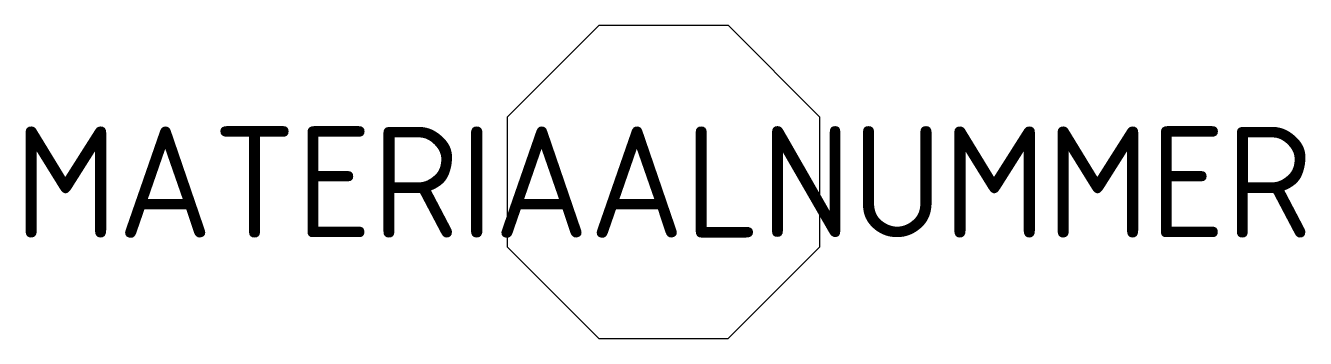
# Model space of a CAD drawing. Extents: x -14.4 to 14.5, y -3.5 to 3.5.
import ezdxf
from ezdxf.enums import TextEntityAlignment as Align

# ---------------------------------------------------------------- set-up
doc = ezdxf.new("R2010")
doc.units = 0
doc.styles.add('NLCS-ISO', font='NLCS-ISO.ttf', dxfattribs={"height": 0.0025})

msp = doc.modelspace()

# ---------------------------------------------------------------- linework, layer by layer
at = {"flags": 128}
msp.add_lwpolyline([(-3.52, -1.457), (-1.459, -3.52), (1.457, -3.52), (3.52, -1.459), (3.52, 1.457), (1.459, 3.52), (-1.457, 3.52), (-3.52, 1.459), (-3.52, -1.457)], close=True, dxfattribs=at)

# ---------------------------------------------------------------- texts
at = {"style": 'NLCS-ISO'}
msp.add_attdef('MATERIAALNUMMER', text='1', height=2.5, dxfattribs=at).set_placement((0, 0), align=Align.MIDDLE_CENTER)

doc.saveas('drawing.dxf')
